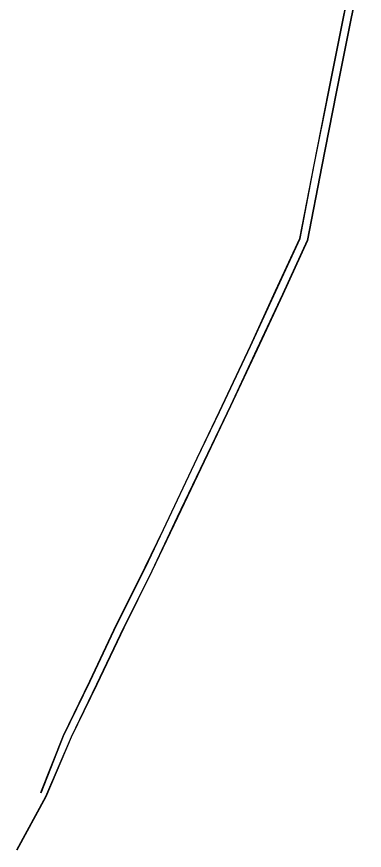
# Model space of a CAD drawing. Header units: metres. Extents: x 301341 to 310479, y 6262403 to 6265281.
# Drawn here: x 301341 to 301846, y 6262403 to 6263613 of the extents above; entities that cross this region are included whole.
import ezdxf

# ---------------------------------------------------------------- set-up
doc = ezdxf.new("R2010")
doc.units = ezdxf.units.M
doc.layers.add('_User_HV_Exist', color=7, linetype='Continuous')
doc.styles.get("Standard").update_dxf_attribs({"font": 'arial.ttf'})
doc.linetypes.add('Cable E OH', pattern='A,9.4,["E",Standard,S=1.7,R=0,X=0,Y=-1],0', length=9.4)
doc.linetypes.add('Cable P UG', pattern='A,6,-0.5,["P",Standard,S=1.7,R=0,X=0.5,Y=-1],-2.9', length=9.4)

msp = doc.modelspace()

# ---------------------------------------------------------------- linework, layer by layer
at = {"layer": '_User_HV_Exist', "linetype": 'Cable P UG'}
for points in [[(301845.8, 6263705.4), (301825.1, 6263602.8), (301804.8, 6263501.3), (301784, 6263395.5), (301763.2, 6263288.2), (301727.3, 6263209.8), (301690.1, 6263130.2), (301651.4, 6263048), (301613.1, 6262967.4), (301574.1, 6262886.5), (301537.1, 6262808.3), (301496.1, 6262726.2), (301456.9, 6262643.9), (301420.1, 6262567.4), (301383, 6262480.9), (301340.9, 6262403.3)], [(301376.5, 6262486.8), (301409.2, 6262569.5), (301447.5, 6262648.6), (301486.5, 6262731), (301528, 6262813.8), (301554.4, 6262868.6), (301603.3, 6262972.2), (301635.7, 6263039.7), (301680.7, 6263135), (301717.3, 6263214.7), (301752.6, 6263291.2), (301773.4, 6263397.8), (301794.4, 6263503.6), (301814.6, 6263605.4), (301835.3, 6263707.8)]]:
    msp.add_lwpolyline(points, dxfattribs=at)
at = {"layer": '_User_HV_Exist', "linetype": 'Cable E OH'}
for points in [[(301846.1, 6263705.3), (301825.4, 6263602.8), (301805.1, 6263501.2), (301784.3, 6263395.4), (301763.5, 6263288.1), (301727.6, 6263209.7), (301690.4, 6263130.1), (301651.7, 6263047.8), (301613.4, 6262967.3), (301574.4, 6262886.3), (301537.3, 6262808.1), (301496.4, 6262726.1), (301457.2, 6262643.8), (301420.3, 6262567.3), (301383.3, 6262480.7), (301383.3, 6262480.7), (301341.2, 6262403.2)], [(301376.2, 6262487), (301408.9, 6262569.6), (301447.3, 6262648.7), (301486.2, 6262731.1), (301527.8, 6262813.9), (301554.2, 6262868.8), (301603, 6262972.4), (301635.4, 6263039.8), (301680.5, 6263135.2), (301717, 6263214.9), (301752.3, 6263291.2), (301773.1, 6263397.8), (301794.1, 6263503.6), (301814.3, 6263605.5), (301835, 6263707.9)]]:
    msp.add_lwpolyline(points, dxfattribs=at)

doc.saveas('drawing.dxf')
